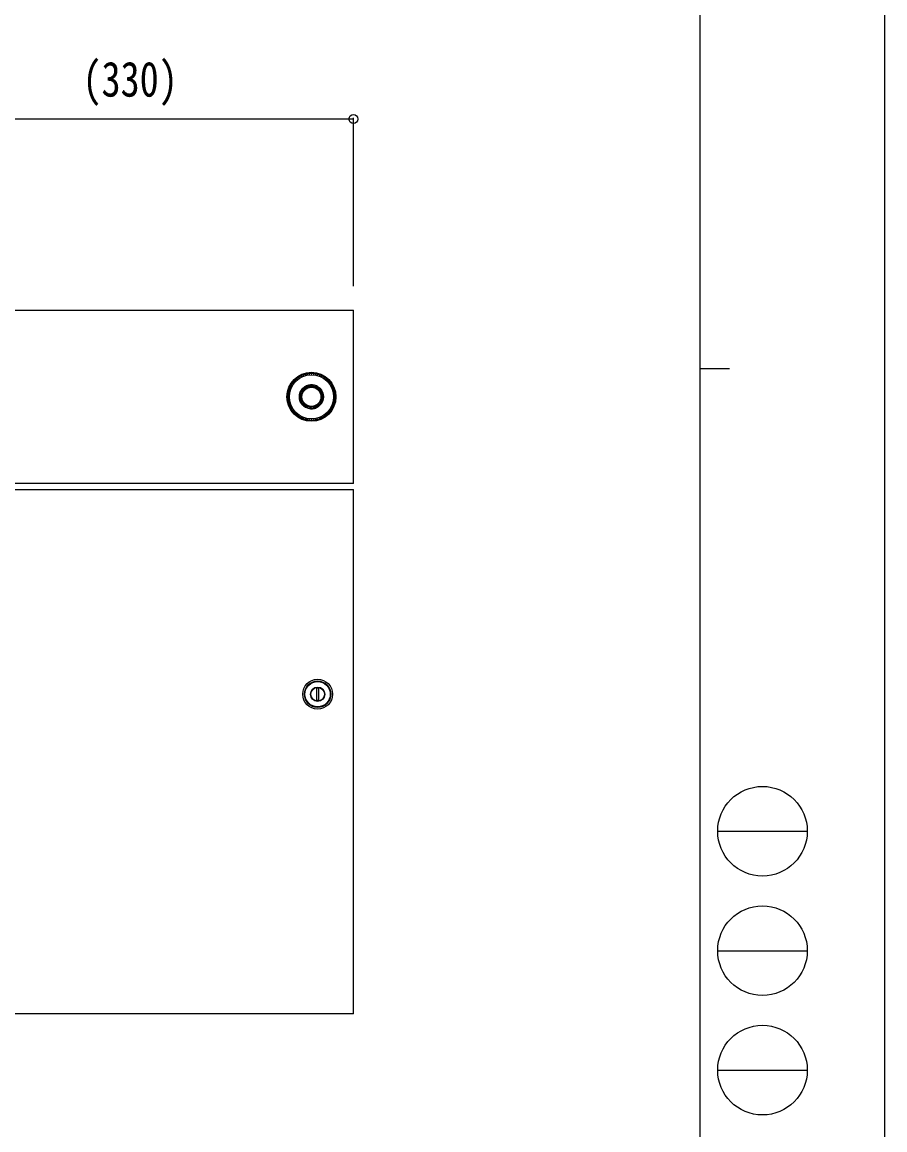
# Model space of a CAD drawing. Units: millimetres, scale not verified. Extents: x -2102 to 2102, y -1485 to 1485.
# Drawn here: x 1380 to 2102, y -575 to 352 of the extents above; entities that cross this region are included whole.
import ezdxf
from ezdxf.enums import TextEntityAlignment as Align

# ---------------------------------------------------------------- set-up
doc = ezdxf.new("R2010")
doc.units = ezdxf.units.MM
doc.header["$LTSCALE"] = 8
for name, color, linetype in [('0-3_YKK_A1', 4, 'Continuous'), ('0-4_YKK_D', 6, 'Continuous'), ('0-5_YKK_ZWAK', 7, 'Continuous')]:
    doc.layers.add(name, color=color, linetype=linetype)
doc.styles.add('ＭＳ ゴシック', font='')
doc.styles.get('ＭＳ ゴシック').set_extended_font_data('MS Gothic')

msp = doc.modelspace()

# ---------------------------------------------------------------- linework, layer by layer
at = {"layer": '0-3_YKK_A1'}
for p, q in [((1313.274, 111.2), (1657.507, 111.2)), ((1657.507, -33.8), (1657.507, 111.2)), ((1657.507, -33.8), (1313.274, -33.8)), ((1313.274, -38.8), (1657.507, -38.8)), ((1657.507, -477.8), (1657.507, -38.8)), ((1657.507, -477.8), (1313.274, -477.8))]:
    msp.add_line(p, q, dxfattribs=at)
msp.add_lwpolyline([(1626.607, -205.3), (1626.607, -215.3), (1628.407, -215.3), (1628.407, -205.3)], close=True, dxfattribs=at)
for centre, radius in [((1622.307, 38.7), 20.5), ((1622.307, 38.7), 20), ((1622.307, 38.7), 18.5), ((1622.307, 38.7), 10.1), ((1622.307, 38.7), 9), ((1622.307, 38.7), 8.1), ((1622.307, 38.7), 8), ((1627.507, -210.3), 12.5), ((1627.507, -210.3), 11.072), ((1627.507, -210.3), 10.589), ((1627.507, -210.3), 6), ((1627.507, -210.3), 5.7)]:
    msp.add_circle(centre, radius, dxfattribs=at)
for centre, radius, start, end in [((1612.558, 55.586), 0.3, 210, 30), ((1622.307, 38.7), 19.5, 115.88148, 119.11852), ((1614.067, 56.371), 0.3, 205, 25), ((1622.307, 38.7), 19.5, 110.88148, 114.11852), ((1615.638, 57.022), 0.3, 200, 20), ((1622.307, 38.7), 19.5, 105.88148, 109.11852), ((1617.26, 57.533), 0.3, 195, 15), ((1622.307, 38.7), 19.5, 100.88148, 104.11852), ((1618.921, 57.901), 0.3, 190, 10), ((1622.307, 38.7), 19.5, 95.88148, 99.11852), ((1620.608, 58.124), 0.3, 185, 5), ((1622.307, 38.7), 19.5, 90.88148, 94.11852), ((1622.307, 58.198), 0.3, 180, 0), ((1622.307, 38.7), 19.5, 85.88148, 89.11852), ((1624.006, 58.124), 0.3, 175, 355), ((1622.307, 38.7), 19.5, 80.88148, 84.11852), ((1625.693, 57.901), 0.3, 170, 350), ((1622.307, 38.7), 19.5, 75.88148, 79.11852), ((1627.353, 57.533), 0.3, 165, 345), ((1622.307, 38.7), 19.5, 70.88148, 74.11852), ((1628.975, 57.022), 0.3, 160, 340), ((1622.307, 38.7), 19.5, 65.88148, 69.11852), ((1630.547, 56.371), 0.3, 155, 335), ((1622.307, 38.7), 19.5, 60.88148, 64.11852), ((1632.056, 55.586), 0.3, 150, 330), ((1622.307, 38.7), 19.5, 155.88148, 159.11852), ((1604.636, 46.94), 0.3, 245, 65), ((1622.307, 38.7), 19.5, 150.88148, 154.11852), ((1605.421, 48.449), 0.3, 240, 60), ((1622.307, 38.7), 19.5, 145.88148, 149.11852), ((1606.335, 49.883), 0.3, 235, 55), ((1622.307, 38.7), 19.5, 140.88148, 144.11852), ((1607.371, 51.233), 0.3, 230, 50), ((1622.307, 38.7), 19.5, 135.88148, 139.11852), ((1608.52, 52.487), 0.3, 225, 45), ((1622.307, 38.7), 19.5, 130.88148, 134.11852), ((1609.774, 53.636), 0.3, 220, 40), ((1622.307, 38.7), 19.5, 125.88148, 129.11852), ((1611.123, 54.672), 0.3, 215, 35), ((1622.307, 38.7), 19.5, 120.88148, 124.11852), ((1622.307, 38.7), 10, 129.33212, 140.16235), ((1616.607, 46.917), 0.8, 217.03968, 32.45479), ((1622.307, 38.7), 10, 120.16235, 129.33212), ((1622.307, 38.7), 10, 109.33212, 120.16235), ((1619.761, 48.371), 0.8, 197.03968, 12.45479), ((1622.307, 38.7), 10, 100.16235, 109.33212), ((1622.307, 38.7), 10, 89.33212, 100.16235), ((1623.222, 48.658), 0.8, 177.03968, 352.45479), ((1622.307, 38.7), 10, 80.16235, 89.33212), ((1622.307, 38.7), 10, 69.33212, 80.16235), ((1626.573, 47.744), 0.8, 157.03968, 332.45479), ((1622.307, 38.7), 10, 60.16235, 69.33212), ((1622.307, 38.7), 10, 49.33212, 60.16235), ((1622.307, 38.7), 19.5, 55.88148, 59.11852), ((1633.49, 54.672), 0.3, 145, 325), ((1622.307, 38.7), 19.5, 50.88148, 54.11852), ((1634.84, 53.636), 0.3, 140, 320), ((1622.307, 38.7), 19.5, 45.88148, 49.11852), ((1636.094, 52.487), 0.3, 135, 315), ((1622.307, 38.7), 19.5, 40.88148, 44.11852), ((1637.243, 51.233), 0.3, 130, 310), ((1622.307, 38.7), 19.5, 35.88148, 39.11852), ((1638.278, 49.883), 0.3, 125, 305), ((1622.307, 38.7), 19.5, 30.88148, 34.11852), ((1639.192, 48.449), 0.3, 120, 300), ((1622.307, 38.7), 19.5, 25.88148, 29.11852), ((1639.978, 46.94), 0.3, 115, 295), ((1622.307, 38.7), 19.5, 20.88148, 24.11852), ((1622.307, 38.7), 19.5, 175.88148, 179.11852), ((1602.809, 38.7), 0.3, 270, 90), ((1622.307, 38.7), 19.5, 180.88148, 184.11852), ((1602.883, 40.399), 0.3, 265, 85), ((1602.883, 37.001), 0.3, 275, 95), ((1622.307, 38.7), 19.5, 170.88148, 174.11852), ((1603.105, 42.086), 0.3, 260, 80), ((1622.307, 38.7), 19.5, 165.88148, 169.11852), ((1603.474, 43.746), 0.3, 255, 75), ((1622.307, 38.7), 19.5, 160.88148, 164.11852), ((1603.985, 45.369), 0.3, 250, 70), ((1622.307, 38.7), 10, 169.33212, 180.16235), ((1612.341, 37.872), 0.8, 277.03968, 92.45479), ((1622.307, 38.7), 10, 180.16235, 189.33212), ((1612.659, 41.331), 0.8, 257.03968, 72.45479), ((1622.307, 38.7), 10, 160.16235, 169.33212), ((1622.307, 38.7), 10, 149.33212, 160.16235), ((1614.141, 44.472), 0.8, 237.03968, 52.45479), ((1622.307, 38.7), 10, 140.16235, 149.33212), ((1629.409, 45.74), 0.8, 137.03968, 312.45479), ((1622.307, 38.7), 10, 40.16235, 49.33212), ((1622.307, 38.7), 10, 29.33212, 40.16235), ((1631.388, 42.886), 0.8, 117.03968, 292.45479), ((1622.307, 38.7), 10, 20.16235, 29.33212), ((1632.273, 39.528), 0.8, 97.03968, 272.45479), ((1622.307, 38.7), 10, 9.33212, 20.16235), ((1622.307, 38.7), 10, 349.33212, 0.16235), ((1622.307, 38.7), 10, 0.16235, 9.33212), ((1640.629, 45.369), 0.3, 110, 290), ((1622.307, 38.7), 19.5, 15.88148, 19.11852), ((1641.14, 43.746), 0.3, 105, 285), ((1641.508, 42.086), 0.3, 100, 280), ((1622.307, 38.7), 19.5, 10.88148, 14.11852), ((1641.73, 40.399), 0.3, 95, 275), ((1641.73, 37.001), 0.3, 85, 265), ((1641.805, 38.7), 0.3, 90, 270), ((1622.307, 38.7), 19.5, 5.88148, 9.11852), ((1622.307, 38.7), 19.5, 0.88148, 4.11852), ((1622.307, 38.7), 19.5, 355.88148, 359.11852), ((1622.307, 38.7), 19.5, 185.88148, 189.11852), ((1603.105, 35.314), 0.3, 280, 100), ((1622.307, 38.7), 19.5, 190.88148, 194.11852), ((1603.474, 33.654), 0.3, 285, 105), ((1622.307, 38.7), 19.5, 195.88148, 199.11852), ((1603.985, 32.031), 0.3, 290, 110), ((1622.307, 38.7), 19.5, 200.88148, 204.11852), ((1604.636, 30.46), 0.3, 295, 115), ((1622.307, 38.7), 19.5, 205.88148, 209.11852), ((1605.421, 28.951), 0.3, 300, 120), ((1622.307, 38.7), 19.5, 210.88148, 214.11852), ((1622.307, 38.7), 10, 189.33212, 200.16235), ((1613.225, 34.514), 0.8, 297.03968, 112.45479), ((1622.307, 38.7), 10, 200.16235, 209.33212), ((1622.307, 38.7), 10, 209.33212, 220.16235), ((1615.205, 31.66), 0.8, 317.03968, 132.45479), ((1622.307, 38.7), 10, 220.16235, 229.33212), ((1622.307, 38.7), 10, 229.33212, 240.16235), ((1618.041, 29.656), 0.8, 337.03968, 152.45479), ((1622.307, 38.7), 10, 240.16235, 249.33212), ((1622.307, 38.7), 10, 249.33212, 260.16235), ((1621.391, 28.742), 0.8, 357.03968, 172.45479), ((1622.307, 38.7), 10, 260.16235, 269.33212), ((1622.307, 38.7), 10, 269.33212, 280.16235), ((1624.852, 29.029), 0.8, 17.03968, 192.45479), ((1622.307, 38.7), 10, 280.16235, 289.33212), ((1622.307, 38.7), 10, 289.33212, 300.16235), ((1628.006, 30.483), 0.8, 37.03968, 212.45479), ((1622.307, 38.7), 10, 300.16235, 309.33212), ((1622.307, 38.7), 10, 309.33212, 320.16235), ((1630.473, 32.928), 0.8, 57.03968, 232.45479), ((1622.307, 38.7), 10, 320.16235, 329.33212), ((1622.307, 38.7), 10, 329.33212, 340.16235), ((1631.955, 36.069), 0.8, 77.03968, 252.45479), ((1622.307, 38.7), 10, 340.16235, 349.33212), ((1622.307, 38.7), 19.5, 325.88148, 329.11852), ((1639.192, 28.951), 0.3, 60, 240), ((1622.307, 38.7), 19.5, 330.88148, 334.11852), ((1639.978, 30.46), 0.3, 65, 245), ((1622.307, 38.7), 19.5, 335.88148, 339.11852), ((1640.629, 32.031), 0.3, 70, 250), ((1622.307, 38.7), 19.5, 340.88148, 344.11852), ((1641.14, 33.654), 0.3, 75, 255), ((1641.508, 35.314), 0.3, 80, 260), ((1622.307, 38.7), 19.5, 345.88148, 349.11852), ((1622.307, 38.7), 19.5, 350.88148, 354.11852), ((1606.335, 27.517), 0.3, 305, 125), ((1622.307, 38.7), 19.5, 215.88148, 219.11852), ((1607.371, 26.167), 0.3, 310, 130), ((1622.307, 38.7), 19.5, 220.88148, 224.11852), ((1608.52, 24.913), 0.3, 315, 135), ((1622.307, 38.7), 19.5, 225.88148, 229.11852), ((1609.774, 23.764), 0.3, 320, 140), ((1622.307, 38.7), 19.5, 230.88148, 234.11852), ((1611.123, 22.728), 0.3, 325, 145), ((1622.307, 38.7), 19.5, 235.88148, 239.11852), ((1612.558, 21.815), 0.3, 330, 150), ((1622.307, 38.7), 19.5, 240.88148, 244.11852), ((1614.067, 21.029), 0.3, 335, 155), ((1622.307, 38.7), 19.5, 245.88148, 249.11852), ((1615.638, 20.378), 0.3, 340, 160), ((1622.307, 38.7), 19.5, 250.88148, 254.11852), ((1617.26, 19.867), 0.3, 345, 165), ((1622.307, 38.7), 19.5, 255.88148, 259.11852), ((1618.921, 19.499), 0.3, 350, 170), ((1622.307, 38.7), 19.5, 260.88148, 264.11852), ((1620.608, 19.277), 0.3, 355, 175), ((1622.307, 38.7), 19.5, 265.88148, 269.11852), ((1622.307, 19.202), 0.3, 0, 180), ((1622.307, 38.7), 19.5, 270.88148, 274.11852), ((1624.006, 19.277), 0.3, 5, 185), ((1622.307, 38.7), 19.5, 275.88148, 279.11852), ((1625.693, 19.499), 0.3, 10, 190), ((1622.307, 38.7), 19.5, 280.88148, 284.11852), ((1627.353, 19.867), 0.3, 15, 195), ((1622.307, 38.7), 19.5, 285.88148, 289.11852), ((1628.975, 20.378), 0.3, 20, 200), ((1622.307, 38.7), 19.5, 290.88148, 294.11852), ((1630.547, 21.029), 0.3, 25, 205), ((1622.307, 38.7), 19.5, 295.88148, 299.11852), ((1632.056, 21.815), 0.3, 30, 210), ((1622.307, 38.7), 19.5, 300.88148, 304.11852), ((1633.49, 22.728), 0.3, 35, 215), ((1622.307, 38.7), 19.5, 305.88148, 309.11852), ((1634.84, 23.764), 0.3, 40, 220), ((1622.307, 38.7), 19.5, 310.88148, 314.11852), ((1636.094, 24.913), 0.3, 45, 225), ((1622.307, 38.7), 19.5, 315.88148, 319.11852), ((1637.243, 26.167), 0.3, 50, 230), ((1622.307, 38.7), 19.5, 320.88148, 324.11852), ((1638.278, 27.517), 0.3, 55, 235)]:
    msp.add_arc(centre, radius, start, end, dxfattribs=at)
at = {"layer": '0-4_YKK_D'}
for p, q in [((1657.507, 271.2), (1327.41, 271.2)), ((1657.507, 131.2), (1657.507, 272.2))]:
    msp.add_line(p, q, dxfattribs=at)
msp.add_circle((1657.507, 271.2), 3.75, dxfattribs=at)
at = {"layer": '0-5_YKK_ZWAK'}
for p, q in [((1947.51, 1387.5), (1947.51, -1262.5)), ((1947.51, 62.5), (1972.51, 62.5)), ((1962.51, -325), (2037.51, -325)), ((1962.51, -425), (2037.51, -425)), ((1962.51, -525), (2037.51, -525))]:
    msp.add_line(p, q, dxfattribs=at)
msp.add_lwpolyline([(-2102.5, -1485), (2102.5, -1485), (2102.5, 1485), (-2102.5, 1485)], close=True, dxfattribs=at)
for centre in [(2000.01, -325), (2000.01, -425), (2000.01, -525)]:
    msp.add_circle(centre, 37.5, dxfattribs=at)

# ---------------------------------------------------------------- texts
at = {"layer": '0-4_YKK_D', "style": 'ＭＳ ゴシック', "width": 0.8}
msp.add_text('(330)', height=29.33, dxfattribs=at).set_placement((1430.592, 281.2), align=Align.BOTTOM_LEFT)

doc.saveas('drawing.dxf')
